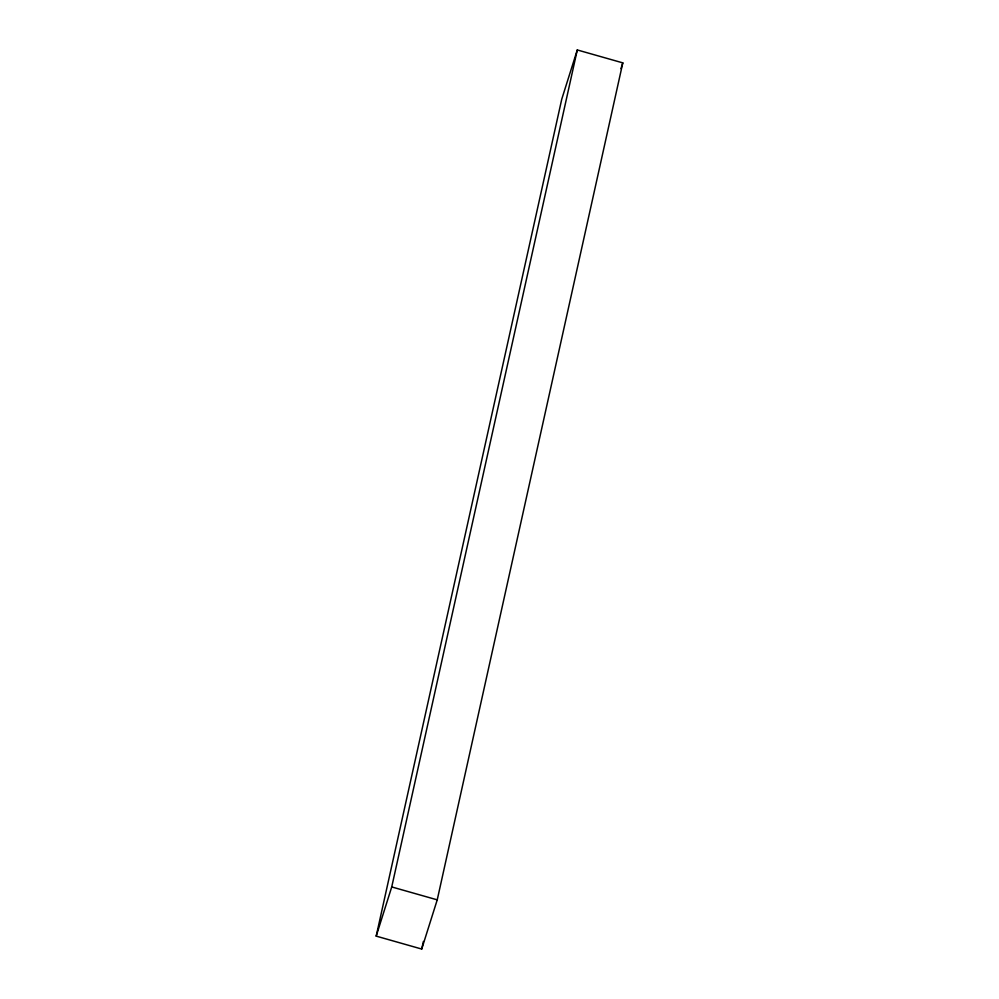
<?xml version="1.0" encoding="UTF-8"?>
<svg xmlns="http://www.w3.org/2000/svg" width="999" height="999" viewBox="0 0 999 999"><rect width="100%" height="100%" fill="white"/><g stroke="black" fill="none" stroke-linecap="round" stroke-linejoin="round"><path stroke-width="1.5" d="M376.198 936.125L561.763 99.151L577.285 49.95L622.802 62.875L437.237 899.849L421.715 949.05L376.198 936.125L391.733 886.937L577.285 49.95M421.715 949.05L423.401 941.445M620.966 68.656L622.802 62.875M391.733 886.937L437.237 899.849"/></g></svg>
